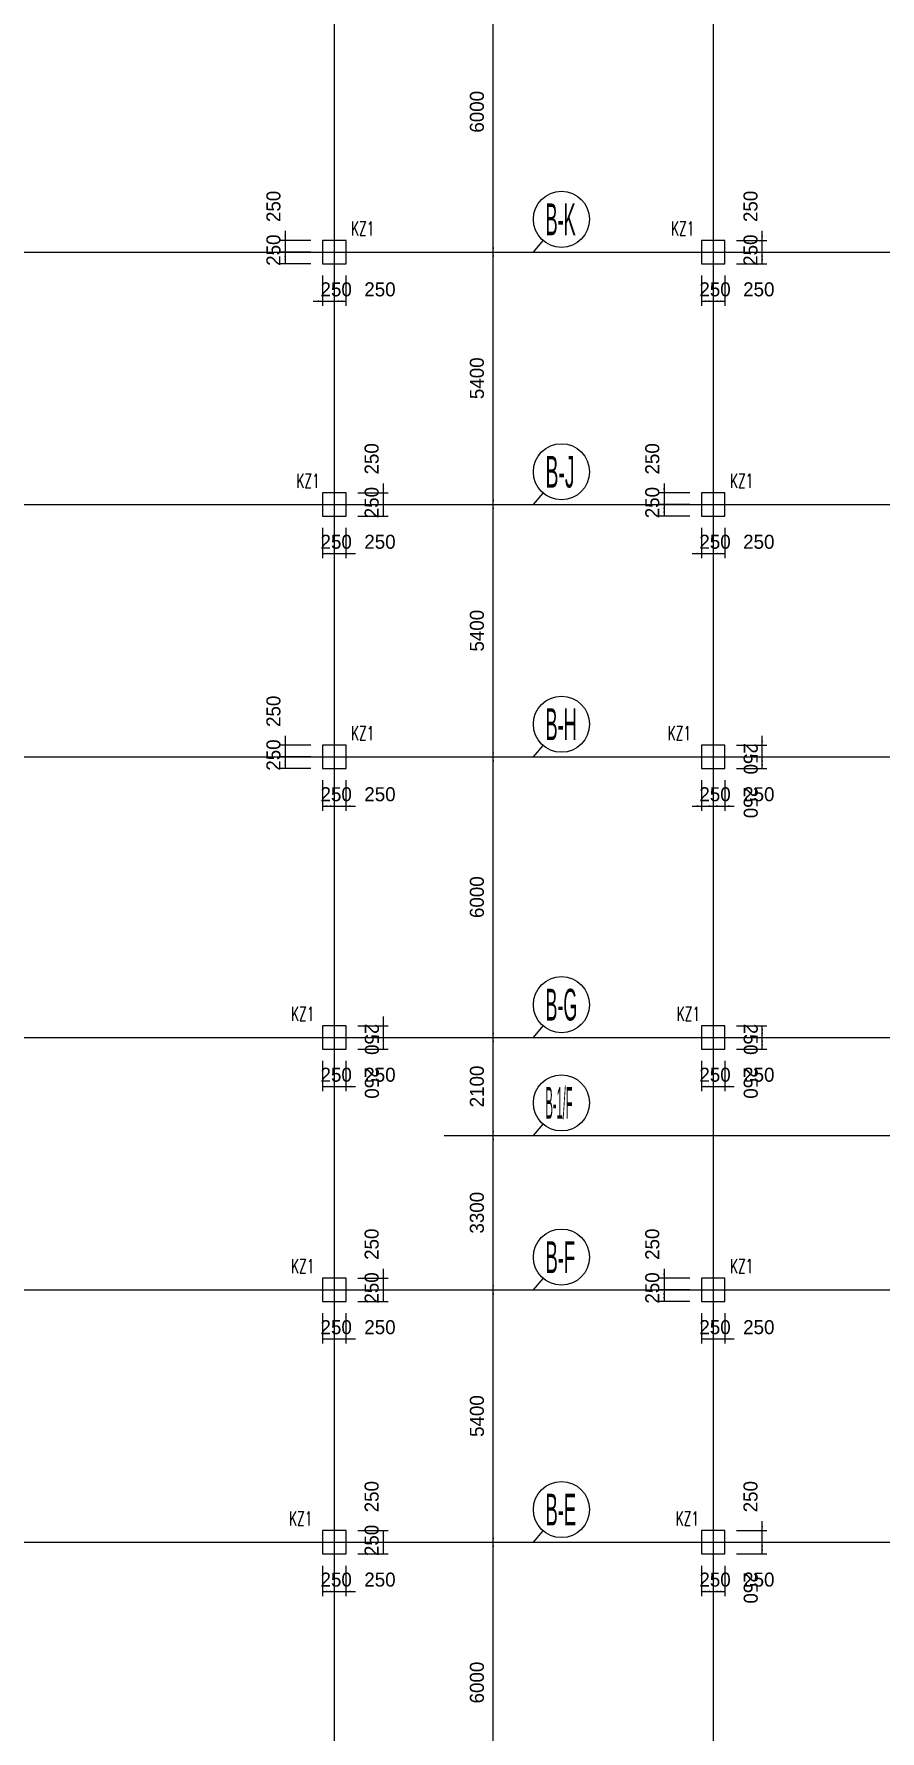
# Model space of a CAD drawing. Extents: x 19107 to 699106, y -67310 to 245688.
# Drawn here: x 556637 to 574726, y 107050 to 143353 of the extents above; entities that cross this region are included whole.
import ezdxf

# ---------------------------------------------------------------- set-up
doc = ezdxf.new("R2010")
doc.units = 0
doc.header["$LTSCALE"] = 100
doc.header["$MEASUREMENT"] = 0
for name, color, linetype in [('DIM', 3, 'Continuous'), ('DOTE', 253, 'Continuous'), ('L-AXIS', 3, 'Continuous')]:
    doc.layers.add(name, color=color, linetype=linetype)
doc.layers.add('Select Column Frame Position', color=7, linetype='Continuous', lineweight=0)
doc.styles.get("Standard").update_dxf_attribs({"font": 'standard'})
doc.styles.add('汉字', font='汉字')
doc.dimstyles.get("Standard").update_dxf_attribs({"dimtxt": 300, "dimasz": 100, "dimexe": 100, "dimexo": 250, "dimgap": 100, "dimtad": 0, "dimtoh": 1, "dimdec": 0, "dimdsep": 46, "dimcen": 0.09, "dimclrt": 7, "dimadec": 0, "dimazin": 0, "dimtfac": 1, "dimtdec": 4, "dimtofl": 0, "dimtmove": 0, "dimatfit": 3, "dimfxl": 1, "dimtolj": 1, "dimtzin": 0, "dimarcsym": 0})

# ---------------------------------------------------------------- blocks, each defined once
blk = doc.blocks.new('*D2414')
at = {"layer": 'L-AXIS', "color": 0, "linetype": 'ByBlock', "lineweight": -2}
for p, q in [((565446, 144688), (566558, 144688)), ((566458, 138688), (566458, 144688)), ((565446, 138688), (566558, 138688))]:
    blk.add_line(p, q, dxfattribs=at)
for points in [[(566458, 144688), (566474, 144588), (566441, 144588)], [(566458, 138688), (566441, 138788), (566474, 138788)]]:
    blk.add_solid(points, dxfattribs=at)
at = {"layer": 'L-AXIS', "color": 7, "linetype": 'Continuous', "lineweight": -2, "insert": (566108, 141688), "char_height": 300, "width": 770, "attachment_point": 5, "rotation": 90, "style": '汉字'}
blk.add_mtext('6000', dxfattribs=at)
blk = doc.blocks.new('*D2736')
at = {"layer": 'L-AXIS', "color": 0, "linetype": 'ByBlock', "lineweight": -2}
for p, q in [((565446, 138688), (566558, 138688)), ((566458, 133288), (566458, 138688)), ((565446, 133288), (566558, 133288))]:
    blk.add_line(p, q, dxfattribs=at)
for points in [[(566458, 138688), (566474, 138588), (566441, 138588)], [(566458, 133288), (566441, 133388), (566474, 133388)]]:
    blk.add_solid(points, dxfattribs=at)
at = {"layer": 'L-AXIS', "color": 7, "linetype": 'Continuous', "lineweight": -2, "insert": (566108, 135988), "char_height": 300, "width": 785, "attachment_point": 5, "rotation": 90, "style": '汉字'}
blk.add_mtext('5400', dxfattribs=at)
blk = doc.blocks.new('*D3998')
at = {"layer": 'L-AXIS', "color": 0, "linetype": 'ByBlock', "lineweight": -2}
for p, q in [((565446, 111088), (566558, 111088)), ((566458, 105088), (566458, 111088)), ((565446, 105088), (566558, 105088))]:
    blk.add_line(p, q, dxfattribs=at)
for points in [[(566458, 111088), (566474, 110988), (566441, 110988)], [(566458, 105088), (566441, 105188), (566474, 105188)]]:
    blk.add_solid(points, dxfattribs=at)
at = {"layer": 'L-AXIS', "color": 7, "linetype": 'Continuous', "lineweight": -2, "insert": (566108, 108088), "char_height": 300, "width": 770, "attachment_point": 5, "rotation": 90, "style": '汉字'}
blk.add_mtext('6000', dxfattribs=at)
blk = doc.blocks.new('_AXISO')
blk.add_circle((0, 0), 0.5)
blk = doc.blocks.new('*D4358')
at = {"layer": 'L-AXIS', "color": 0, "linetype": 'ByBlock', "lineweight": -2}
for p, q in [((565446, 127888), (566558, 127888)), ((566458, 121888), (566458, 127888)), ((565446, 121888), (566558, 121888))]:
    blk.add_line(p, q, dxfattribs=at)
for points in [[(566458, 127888), (566474, 127788), (566441, 127788)], [(566458, 121888), (566441, 121988), (566474, 121988)]]:
    blk.add_solid(points, dxfattribs=at)
at = {"layer": 'L-AXIS', "color": 7, "linetype": 'Continuous', "lineweight": -2, "insert": (566108, 124888), "char_height": 300, "width": 770, "attachment_point": 5, "rotation": 90, "style": '汉字'}
blk.add_mtext('6000', dxfattribs=at)
blk = doc.blocks.new('*D2044')
at = {"layer": 'L-AXIS', "color": 0, "linetype": 'ByBlock', "lineweight": -2}
for p, q in [((565446, 116488), (566558, 116488)), ((566458, 111088), (566458, 116488)), ((565446, 111088), (566558, 111088))]:
    blk.add_line(p, q, dxfattribs=at)
for points in [[(566458, 116488), (566474, 116388), (566441, 116388)], [(566458, 111088), (566441, 111188), (566474, 111188)]]:
    blk.add_solid(points, dxfattribs=at)
at = {"layer": 'L-AXIS', "color": 7, "linetype": 'Continuous', "lineweight": -2, "insert": (566108, 113788), "char_height": 300, "width": 785, "attachment_point": 5, "rotation": 90, "style": '汉字'}
blk.add_mtext('5400', dxfattribs=at)
blk = doc.blocks.new('*D2372')
at = {"layer": 'L-AXIS', "color": 0, "linetype": 'ByBlock', "lineweight": -2}
for p, q in [((565446, 119788), (566558, 119788)), ((566458, 116488), (566458, 119788)), ((565446, 116488), (566558, 116488))]:
    blk.add_line(p, q, dxfattribs=at)
for points in [[(566458, 119788), (566474, 119688), (566441, 119688)], [(566458, 116488), (566441, 116588), (566474, 116588)]]:
    blk.add_solid(points, dxfattribs=at)
at = {"layer": 'L-AXIS', "color": 7, "linetype": 'Continuous', "lineweight": -2, "insert": (566108, 118138), "char_height": 300, "width": 780, "attachment_point": 5, "rotation": 90, "style": '汉字'}
blk.add_mtext('3300', dxfattribs=at)
blk = doc.blocks.new('*D2689')
at = {"layer": 'L-AXIS', "color": 0, "linetype": 'ByBlock', "lineweight": -2}
for p, q in [((565446, 121888), (566558, 121888)), ((566458, 119788), (566458, 121888)), ((565446, 119788), (566558, 119788))]:
    blk.add_line(p, q, dxfattribs=at)
for points in [[(566458, 121888), (566474, 121788), (566441, 121788)], [(566458, 119788), (566441, 119888), (566474, 119888)]]:
    blk.add_solid(points, dxfattribs=at)
at = {"layer": 'L-AXIS', "color": 7, "linetype": 'Continuous', "lineweight": -2, "insert": (566108, 120838), "char_height": 300, "width": 775, "attachment_point": 5, "rotation": 90, "style": '汉字'}
blk.add_mtext('2100', dxfattribs=at)
blk = doc.blocks.new('*D3020')
at = {"layer": 'L-AXIS', "color": 0, "linetype": 'ByBlock', "lineweight": -2}
for p, q in [((565446, 133288), (566558, 133288)), ((566458, 127888), (566458, 133288)), ((565446, 127888), (566558, 127888))]:
    blk.add_line(p, q, dxfattribs=at)
for points in [[(566458, 133288), (566474, 133188), (566441, 133188)], [(566458, 127888), (566441, 127988), (566474, 127988)]]:
    blk.add_solid(points, dxfattribs=at)
at = {"layer": 'L-AXIS', "color": 7, "linetype": 'Continuous', "lineweight": -2, "insert": (566108, 130588), "char_height": 300, "width": 785, "attachment_point": 5, "rotation": 90, "style": '汉字'}
blk.add_mtext('5400', dxfattribs=at)
blk = doc.blocks.new('*D57')
at = {"layer": 'DIM', "color": 0, "linetype": 'ByBlock', "lineweight": -2}
for p, q in [((562008, 139138), (562008, 138488)), ((562558, 138938), (561908, 138938)), ((562558, 138688), (561908, 138688))]:
    blk.add_line(p, q, dxfattribs=at)
for points in [[(562008, 138938), (561991, 139038), (562025, 139038)], [(562008, 138688), (562025, 138588), (561991, 138588)]]:
    blk.add_solid(points, dxfattribs=at)
at = {"layer": 'DIM', "color": 7, "linetype": 'Continuous', "lineweight": -2, "insert": (561758, 139664), "char_height": 300, "width": 566.67, "attachment_point": 5, "rotation": 90, "style": '汉字'}
blk.add_mtext('250', dxfattribs=at)
blk = doc.blocks.new('*D418')
at = {"layer": 'DIM', "color": 0, "linetype": 'ByBlock', "lineweight": -2}
for p, q in [((562558, 138688), (561908, 138688)), ((562008, 138688), (562008, 138438)), ((562558, 138438), (561908, 138438))]:
    blk.add_line(p, q, dxfattribs=at)
for points in [[(562008, 138688), (562025, 138588), (561991, 138588)], [(562008, 138438), (561991, 138538), (562025, 138538)]]:
    blk.add_solid(points, dxfattribs=at)
at = {"layer": 'DIM', "color": 7, "linetype": 'Continuous', "lineweight": -2, "insert": (561758, 138728), "char_height": 300, "width": 566.67, "attachment_point": 5, "rotation": 90, "style": '汉字'}
blk.add_mtext('250', dxfattribs=at)
blk = doc.blocks.new('*D3376')
at = {"layer": 'DIM', "color": 0, "linetype": 'ByBlock', "lineweight": -2}
for p, q in [((562808, 138188), (562808, 137538)), ((563058, 138188), (563058, 137538)), ((562608, 137638), (563258, 137638))]:
    blk.add_line(p, q, dxfattribs=at)
for points in [[(562808, 137638), (562708, 137621), (562708, 137655)], [(563058, 137638), (563158, 137655), (563158, 137621)]]:
    blk.add_solid(points, dxfattribs=at)
at = {"layer": 'DIM', "color": 7, "linetype": 'Continuous', "lineweight": -2, "insert": (563098, 137888), "char_height": 300, "width": 566.67, "attachment_point": 5, "style": '汉字'}
blk.add_mtext('250', dxfattribs=at)
blk = doc.blocks.new('*D3746')
at = {"layer": 'DIM', "color": 0, "linetype": 'ByBlock', "lineweight": -2}
for p, q in [((563058, 138188), (563058, 137538)), ((563308, 138188), (563308, 137538)), ((563058, 137638), (563308, 137638))]:
    blk.add_line(p, q, dxfattribs=at)
for points in [[(563058, 137638), (563158, 137655), (563158, 137621)], [(563308, 137638), (563208, 137621), (563208, 137655)]]:
    blk.add_solid(points, dxfattribs=at)
at = {"layer": 'DIM', "color": 7, "linetype": 'Continuous', "lineweight": -2, "insert": (564034, 137888), "char_height": 300, "width": 566.67, "attachment_point": 5, "style": '汉字'}
blk.add_mtext('250', dxfattribs=at)
blk = doc.blocks.new('*D4069')
at = {"layer": 'DIM', "color": 0, "linetype": 'ByBlock', "lineweight": -2}
for p, q in [((570908, 138188), (570908, 137538)), ((571158, 138188), (571158, 137538)), ((570908, 137638), (571158, 137638))]:
    blk.add_line(p, q, dxfattribs=at)
for points in [[(570908, 137638), (571008, 137655), (571008, 137621)], [(571158, 137638), (571058, 137621), (571058, 137655)]]:
    blk.add_solid(points, dxfattribs=at)
at = {"layer": 'DIM', "color": 7, "linetype": 'Continuous', "lineweight": -2, "insert": (571198, 137888), "char_height": 300, "width": 566.67, "attachment_point": 5, "style": '汉字'}
blk.add_mtext('250', dxfattribs=at)
blk = doc.blocks.new('*D4438')
at = {"layer": 'DIM', "color": 0, "linetype": 'ByBlock', "lineweight": -2}
for p, q in [((571158, 138188), (571158, 137538)), ((571408, 138188), (571408, 137538)), ((571158, 137638), (571408, 137638))]:
    blk.add_line(p, q, dxfattribs=at)
for points in [[(571158, 137638), (571258, 137655), (571258, 137621)], [(571408, 137638), (571308, 137621), (571308, 137655)]]:
    blk.add_solid(points, dxfattribs=at)
at = {"layer": 'DIM', "color": 7, "linetype": 'Continuous', "lineweight": -2, "insert": (572134, 137888), "char_height": 300, "width": 566.67, "attachment_point": 5, "style": '汉字'}
blk.add_mtext('250', dxfattribs=at)
blk = doc.blocks.new('*D2117')
at = {"layer": 'DIM', "color": 0, "linetype": 'ByBlock', "lineweight": -2}
for p, q in [((571658, 138688), (572308, 138688)), ((572208, 138438), (572208, 138688)), ((571658, 138438), (572308, 138438))]:
    blk.add_line(p, q, dxfattribs=at)
for points in [[(572208, 138688), (572225, 138588), (572191, 138588)], [(572208, 138438), (572191, 138538), (572225, 138538)]]:
    blk.add_solid(points, dxfattribs=at)
at = {"layer": 'DIM', "color": 7, "linetype": 'Continuous', "lineweight": -2, "insert": (571958, 138728), "char_height": 300, "width": 566.67, "attachment_point": 5, "rotation": 90, "style": '汉字'}
blk.add_mtext('250', dxfattribs=at)
blk = doc.blocks.new('*D2461')
at = {"layer": 'DIM', "color": 0, "linetype": 'ByBlock', "lineweight": -2}
for p, q in [((572208, 138488), (572208, 139138)), ((571658, 138938), (572308, 138938)), ((571658, 138688), (572308, 138688))]:
    blk.add_line(p, q, dxfattribs=at)
for points in [[(572208, 138938), (572191, 139038), (572225, 139038)], [(572208, 138688), (572225, 138588), (572191, 138588)]]:
    blk.add_solid(points, dxfattribs=at)
at = {"layer": 'DIM', "color": 7, "linetype": 'Continuous', "lineweight": -2, "insert": (571958, 139664), "char_height": 300, "width": 566.67, "attachment_point": 5, "rotation": 90, "style": '汉字'}
blk.add_mtext('250', dxfattribs=at)
blk = doc.blocks.new('*D2540')
at = {"layer": 'DIM', "color": 0, "linetype": 'ByBlock', "lineweight": -2}
for p, q in [((562808, 132788), (562808, 132138)), ((563058, 132788), (563058, 132138)), ((562808, 132238), (563058, 132238))]:
    blk.add_line(p, q, dxfattribs=at)
for points in [[(562808, 132238), (562908, 132255), (562908, 132221)], [(563058, 132238), (562958, 132221), (562958, 132255)]]:
    blk.add_solid(points, dxfattribs=at)
at = {"layer": 'DIM', "color": 7, "linetype": 'Continuous', "lineweight": -2, "insert": (563098, 132488), "char_height": 300, "width": 566.67, "attachment_point": 5, "style": '汉字'}
blk.add_mtext('250', dxfattribs=at)
blk = doc.blocks.new('*D2894')
at = {"layer": 'DIM', "color": 0, "linetype": 'ByBlock', "lineweight": -2}
for p, q in [((563058, 132788), (563058, 132138)), ((563308, 132788), (563308, 132138)), ((562858, 132238), (563508, 132238))]:
    blk.add_line(p, q, dxfattribs=at)
for points in [[(563058, 132238), (562958, 132221), (562958, 132255)], [(563308, 132238), (563408, 132255), (563408, 132221)]]:
    blk.add_solid(points, dxfattribs=at)
at = {"layer": 'DIM', "color": 7, "linetype": 'Continuous', "lineweight": -2, "insert": (564034, 132488), "char_height": 300, "width": 566.67, "attachment_point": 5, "style": '汉字'}
blk.add_mtext('250', dxfattribs=at)
blk = doc.blocks.new('*D591')
at = {"layer": 'DIM', "color": 0, "linetype": 'ByBlock', "lineweight": -2}
for p, q in [((563558, 133288), (564208, 133288)), ((564108, 133038), (564108, 133288)), ((563558, 133038), (564208, 133038))]:
    blk.add_line(p, q, dxfattribs=at)
for points in [[(564108, 133288), (564125, 133188), (564091, 133188)], [(564108, 133038), (564091, 133138), (564125, 133138)]]:
    blk.add_solid(points, dxfattribs=at)
at = {"layer": 'DIM', "color": 7, "linetype": 'Continuous', "lineweight": -2, "insert": (563858, 133328), "char_height": 300, "width": 566.67, "attachment_point": 5, "rotation": 90, "style": '汉字'}
blk.add_mtext('250', dxfattribs=at)
blk = doc.blocks.new('*D949')
at = {"layer": 'DIM', "color": 0, "linetype": 'ByBlock', "lineweight": -2}
for p, q in [((564108, 133088), (564108, 133738)), ((563558, 133538), (564208, 133538)), ((563558, 133288), (564208, 133288))]:
    blk.add_line(p, q, dxfattribs=at)
for points in [[(564108, 133538), (564091, 133638), (564125, 133638)], [(564108, 133288), (564125, 133188), (564091, 133188)]]:
    blk.add_solid(points, dxfattribs=at)
at = {"layer": 'DIM', "color": 7, "linetype": 'Continuous', "lineweight": -2, "insert": (563858, 134264), "char_height": 300, "width": 566.67, "attachment_point": 5, "rotation": 90, "style": '汉字'}
blk.add_mtext('250', dxfattribs=at)
blk = doc.blocks.new('*D1276')
at = {"layer": 'DIM', "color": 0, "linetype": 'ByBlock', "lineweight": -2}
for p, q in [((570108, 133738), (570108, 133088)), ((570658, 133538), (570008, 133538)), ((570658, 133288), (570008, 133288))]:
    blk.add_line(p, q, dxfattribs=at)
for points in [[(570108, 133538), (570091, 133638), (570125, 133638)], [(570108, 133288), (570125, 133188), (570091, 133188)]]:
    blk.add_solid(points, dxfattribs=at)
at = {"layer": 'DIM', "color": 7, "linetype": 'Continuous', "lineweight": -2, "insert": (569858, 134264), "char_height": 300, "width": 566.67, "attachment_point": 5, "rotation": 90, "style": '汉字'}
blk.add_mtext('250', dxfattribs=at)
blk = doc.blocks.new('*D1313')
at = {"layer": 'DIM', "color": 0, "linetype": 'ByBlock', "lineweight": -2}
for p, q in [((570658, 133288), (570008, 133288)), ((570108, 133288), (570108, 133038)), ((570658, 133038), (570008, 133038))]:
    blk.add_line(p, q, dxfattribs=at)
for points in [[(570108, 133288), (570125, 133188), (570091, 133188)], [(570108, 133038), (570091, 133138), (570125, 133138)]]:
    blk.add_solid(points, dxfattribs=at)
at = {"layer": 'DIM', "color": 7, "linetype": 'Continuous', "lineweight": -2, "insert": (569858, 133328), "char_height": 300, "width": 566.67, "attachment_point": 5, "rotation": 90, "style": '汉字'}
blk.add_mtext('250', dxfattribs=at)
blk = doc.blocks.new('*D1624')
at = {"layer": 'DIM', "color": 0, "linetype": 'ByBlock', "lineweight": -2}
for p, q in [((570908, 132788), (570908, 132138)), ((571158, 132788), (571158, 132138)), ((570708, 132238), (571358, 132238))]:
    blk.add_line(p, q, dxfattribs=at)
for points in [[(570908, 132238), (570808, 132221), (570808, 132255)], [(571158, 132238), (571258, 132255), (571258, 132221)]]:
    blk.add_solid(points, dxfattribs=at)
at = {"layer": 'DIM', "color": 7, "linetype": 'Continuous', "lineweight": -2, "insert": (571198, 132488), "char_height": 300, "width": 566.67, "attachment_point": 5, "style": '汉字'}
blk.add_mtext('250', dxfattribs=at)
blk = doc.blocks.new('*D4645')
at = {"layer": 'DIM', "color": 0, "linetype": 'ByBlock', "lineweight": -2}
for p, q in [((571158, 132788), (571158, 132138)), ((571408, 132788), (571408, 132138)), ((571158, 132238), (571408, 132238))]:
    blk.add_line(p, q, dxfattribs=at)
for points in [[(571158, 132238), (571258, 132255), (571258, 132221)], [(571408, 132238), (571308, 132221), (571308, 132255)]]:
    blk.add_solid(points, dxfattribs=at)
at = {"layer": 'DIM', "color": 7, "linetype": 'Continuous', "lineweight": -2, "insert": (572134, 132488), "char_height": 300, "width": 566.67, "attachment_point": 5, "style": '汉字'}
blk.add_mtext('250', dxfattribs=at)
blk = doc.blocks.new('*D4810')
at = {"layer": 'DIM', "color": 0, "linetype": 'ByBlock', "lineweight": -2}
for p, q in [((562008, 128338), (562008, 127688)), ((562558, 128138), (561908, 128138)), ((562558, 127888), (561908, 127888))]:
    blk.add_line(p, q, dxfattribs=at)
for points in [[(562008, 128138), (561991, 128238), (562025, 128238)], [(562008, 127888), (562025, 127788), (561991, 127788)]]:
    blk.add_solid(points, dxfattribs=at)
at = {"layer": 'DIM', "color": 7, "linetype": 'Continuous', "lineweight": -2, "insert": (561758, 128864), "char_height": 300, "width": 566.67, "attachment_point": 5, "rotation": 90, "style": '汉字'}
blk.add_mtext('250', dxfattribs=at)
blk = doc.blocks.new('*D5172')
at = {"layer": 'DIM', "color": 0, "linetype": 'ByBlock', "lineweight": -2}
for p, q in [((562558, 127888), (561908, 127888)), ((562008, 127888), (562008, 127638)), ((562558, 127638), (561908, 127638))]:
    blk.add_line(p, q, dxfattribs=at)
for points in [[(562008, 127888), (562025, 127788), (561991, 127788)], [(562008, 127638), (561991, 127738), (562025, 127738)]]:
    blk.add_solid(points, dxfattribs=at)
at = {"layer": 'DIM', "color": 7, "linetype": 'Continuous', "lineweight": -2, "insert": (561758, 127928), "char_height": 300, "width": 566.67, "attachment_point": 5, "rotation": 90, "style": '汉字'}
blk.add_mtext('250', dxfattribs=at)
blk = doc.blocks.new('*D183')
at = {"layer": 'DIM', "color": 0, "linetype": 'ByBlock', "lineweight": -2}
for p, q in [((562808, 127388), (562808, 126738)), ((563058, 127388), (563058, 126738)), ((562808, 126838), (563058, 126838))]:
    blk.add_line(p, q, dxfattribs=at)
for points in [[(562808, 126838), (562908, 126855), (562908, 126821)], [(563058, 126838), (562958, 126821), (562958, 126855)]]:
    blk.add_solid(points, dxfattribs=at)
at = {"layer": 'DIM', "color": 7, "linetype": 'Continuous', "lineweight": -2, "insert": (563098, 127088), "char_height": 300, "width": 566.67, "attachment_point": 5, "style": '汉字'}
blk.add_mtext('250', dxfattribs=at)
blk = doc.blocks.new('*D3192')
at = {"layer": 'DIM', "color": 0, "linetype": 'ByBlock', "lineweight": -2}
for p, q in [((563058, 127388), (563058, 126738)), ((563308, 127388), (563308, 126738)), ((562858, 126838), (563508, 126838))]:
    blk.add_line(p, q, dxfattribs=at)
for points in [[(563058, 126838), (562958, 126821), (562958, 126855)], [(563308, 126838), (563408, 126855), (563408, 126821)]]:
    blk.add_solid(points, dxfattribs=at)
at = {"layer": 'DIM', "color": 7, "linetype": 'Continuous', "lineweight": -2, "insert": (564034, 127088), "char_height": 300, "width": 566.67, "attachment_point": 5, "style": '汉字'}
blk.add_mtext('250', dxfattribs=at)
blk = doc.blocks.new('*D3506')
at = {"layer": 'DIM', "color": 0, "linetype": 'ByBlock', "lineweight": -2}
for p, q in [((570908, 127388), (570908, 126738)), ((571158, 127388), (571158, 126738)), ((570708, 126838), (571358, 126838))]:
    blk.add_line(p, q, dxfattribs=at)
for points in [[(570908, 126838), (570808, 126821), (570808, 126855)], [(571158, 126838), (571258, 126855), (571258, 126821)]]:
    blk.add_solid(points, dxfattribs=at)
at = {"layer": 'DIM', "color": 7, "linetype": 'Continuous', "lineweight": -2, "insert": (571198, 127088), "char_height": 300, "width": 566.67, "attachment_point": 5, "style": '汉字'}
blk.add_mtext('250', dxfattribs=at)
blk = doc.blocks.new('*D3879')
at = {"layer": 'DIM', "color": 0, "linetype": 'ByBlock', "lineweight": -2}
for p, q in [((571158, 127388), (571158, 126738)), ((571408, 127388), (571408, 126738)), ((570958, 126838), (571608, 126838))]:
    blk.add_line(p, q, dxfattribs=at)
for points in [[(571158, 126838), (571058, 126821), (571058, 126855)], [(571408, 126838), (571508, 126855), (571508, 126821)]]:
    blk.add_solid(points, dxfattribs=at)
at = {"layer": 'DIM', "color": 7, "linetype": 'Continuous', "lineweight": -2, "insert": (572134, 127088), "char_height": 300, "width": 566.67, "attachment_point": 5, "style": '汉字'}
blk.add_mtext('250', dxfattribs=at)
blk = doc.blocks.new('*D4200')
at = {"layer": 'DIM', "color": 0, "linetype": 'ByBlock', "lineweight": -2}
for p, q in [((571658, 127888), (572308, 127888)), ((572208, 127638), (572208, 127888)), ((571658, 127638), (572308, 127638))]:
    blk.add_line(p, q, dxfattribs=at)
for points in [[(572208, 127888), (572225, 127788), (572191, 127788)], [(572208, 127638), (572191, 127738), (572225, 127738)]]:
    blk.add_solid(points, dxfattribs=at)
at = {"layer": 'DIM', "color": 7, "linetype": 'Continuous', "lineweight": -2, "insert": (571958, 126912), "char_height": 300, "width": 566.67, "attachment_point": 5, "rotation": 270, "style": '汉字'}
blk.add_mtext('250', dxfattribs=at)
blk = doc.blocks.new('*D1924')
at = {"layer": 'DIM', "color": 0, "linetype": 'ByBlock', "lineweight": -2}
for p, q in [((572208, 127688), (572208, 128338)), ((571658, 128138), (572308, 128138)), ((571658, 127888), (572308, 127888))]:
    blk.add_line(p, q, dxfattribs=at)
for points in [[(572208, 128138), (572191, 128238), (572225, 128238)], [(572208, 127888), (572225, 127788), (572191, 127788)]]:
    blk.add_solid(points, dxfattribs=at)
at = {"layer": 'DIM', "color": 7, "linetype": 'Continuous', "lineweight": -2, "insert": (571958, 127848), "char_height": 300, "width": 566.67, "attachment_point": 5, "rotation": 270, "style": '汉字'}
blk.add_mtext('250', dxfattribs=at)
blk = doc.blocks.new('*D2093')
at = {"layer": 'DIM', "color": 0, "linetype": 'ByBlock', "lineweight": -2}
for p, q in [((562808, 121388), (562808, 120738)), ((563058, 121388), (563058, 120738)), ((562808, 120838), (563058, 120838))]:
    blk.add_line(p, q, dxfattribs=at)
for points in [[(562808, 120838), (562908, 120855), (562908, 120821)], [(563058, 120838), (562958, 120821), (562958, 120855)]]:
    blk.add_solid(points, dxfattribs=at)
at = {"layer": 'DIM', "color": 7, "linetype": 'Continuous', "lineweight": -2, "insert": (563098, 121088), "char_height": 300, "width": 566.67, "attachment_point": 5, "style": '汉字'}
blk.add_mtext('250', dxfattribs=at)
blk = doc.blocks.new('*D2443')
at = {"layer": 'DIM', "color": 0, "linetype": 'ByBlock', "lineweight": -2}
for p, q in [((563058, 121388), (563058, 120738)), ((563308, 121388), (563308, 120738)), ((562858, 120838), (563508, 120838))]:
    blk.add_line(p, q, dxfattribs=at)
for points in [[(563058, 120838), (562958, 120821), (562958, 120855)], [(563308, 120838), (563408, 120855), (563408, 120821)]]:
    blk.add_solid(points, dxfattribs=at)
at = {"layer": 'DIM', "color": 7, "linetype": 'Continuous', "lineweight": -2, "insert": (564034, 121088), "char_height": 300, "width": 566.67, "attachment_point": 5, "style": '汉字'}
blk.add_mtext('250', dxfattribs=at)
blk = doc.blocks.new('*D2764')
at = {"layer": 'DIM', "color": 0, "linetype": 'ByBlock', "lineweight": -2}
for p, q in [((563558, 121888), (564208, 121888)), ((563558, 121638), (564208, 121638)), ((564108, 121638), (564108, 121888))]:
    blk.add_line(p, q, dxfattribs=at)
for points in [[(564108, 121888), (564125, 121788), (564091, 121788)], [(564108, 121638), (564091, 121738), (564125, 121738)]]:
    blk.add_solid(points, dxfattribs=at)
at = {"layer": 'DIM', "color": 7, "linetype": 'Continuous', "lineweight": -2, "insert": (563858, 120912), "char_height": 300, "width": 566.67, "attachment_point": 5, "rotation": 270, "style": '汉字'}
blk.add_mtext('250', dxfattribs=at)
blk = doc.blocks.new('*D3106')
at = {"layer": 'DIM', "color": 0, "linetype": 'ByBlock', "lineweight": -2}
for p, q in [((563558, 122138), (564208, 122138)), ((564108, 121688), (564108, 122338)), ((563558, 121888), (564208, 121888))]:
    blk.add_line(p, q, dxfattribs=at)
for points in [[(564108, 122138), (564091, 122238), (564125, 122238)], [(564108, 121888), (564125, 121788), (564091, 121788)]]:
    blk.add_solid(points, dxfattribs=at)
at = {"layer": 'DIM', "color": 7, "linetype": 'Continuous', "lineweight": -2, "insert": (563858, 121848), "char_height": 300, "width": 566.67, "attachment_point": 5, "rotation": 270, "style": '汉字'}
blk.add_mtext('250', dxfattribs=at)
blk = doc.blocks.new('*D1078')
at = {"layer": 'DIM', "color": 0, "linetype": 'ByBlock', "lineweight": -2}
for p, q in [((570908, 121388), (570908, 120738)), ((571158, 121388), (571158, 120738)), ((570908, 120838), (571158, 120838))]:
    blk.add_line(p, q, dxfattribs=at)
for points in [[(570908, 120838), (571008, 120855), (571008, 120821)], [(571158, 120838), (571058, 120821), (571058, 120855)]]:
    blk.add_solid(points, dxfattribs=at)
at = {"layer": 'DIM', "color": 7, "linetype": 'Continuous', "lineweight": -2, "insert": (571198, 121088), "char_height": 300, "width": 566.67, "attachment_point": 5, "style": '汉字'}
blk.add_mtext('250', dxfattribs=at)
blk = doc.blocks.new('*D1102')
at = {"layer": 'DIM', "color": 0, "linetype": 'ByBlock', "lineweight": -2}
for p, q in [((571158, 121388), (571158, 120738)), ((571408, 121388), (571408, 120738)), ((570958, 120838), (571608, 120838))]:
    blk.add_line(p, q, dxfattribs=at)
for points in [[(571158, 120838), (571058, 120821), (571058, 120855)], [(571408, 120838), (571508, 120855), (571508, 120821)]]:
    blk.add_solid(points, dxfattribs=at)
at = {"layer": 'DIM', "color": 7, "linetype": 'Continuous', "lineweight": -2, "insert": (572134, 121088), "char_height": 300, "width": 566.67, "attachment_point": 5, "style": '汉字'}
blk.add_mtext('250', dxfattribs=at)
blk = doc.blocks.new('*D1434')
at = {"layer": 'DIM', "color": 0, "linetype": 'ByBlock', "lineweight": -2}
for p, q in [((571658, 121888), (572308, 121888)), ((571658, 121638), (572308, 121638)), ((572208, 121638), (572208, 121888))]:
    blk.add_line(p, q, dxfattribs=at)
for points in [[(572208, 121888), (572225, 121788), (572191, 121788)], [(572208, 121638), (572191, 121738), (572225, 121738)]]:
    blk.add_solid(points, dxfattribs=at)
at = {"layer": 'DIM', "color": 7, "linetype": 'Continuous', "lineweight": -2, "insert": (571958, 120912), "char_height": 300, "width": 566.67, "attachment_point": 5, "rotation": 270, "style": '汉字'}
blk.add_mtext('250', dxfattribs=at)
blk = doc.blocks.new('*D1788')
at = {"layer": 'DIM', "color": 0, "linetype": 'ByBlock', "lineweight": -2}
for p, q in [((571658, 122138), (572308, 122138)), ((572208, 121888), (572208, 122138)), ((571658, 121888), (572308, 121888))]:
    blk.add_line(p, q, dxfattribs=at)
for points in [[(572208, 122138), (572225, 122038), (572191, 122038)], [(572208, 121888), (572191, 121988), (572225, 121988)]]:
    blk.add_solid(points, dxfattribs=at)
at = {"layer": 'DIM', "color": 7, "linetype": 'Continuous', "lineweight": -2, "insert": (571958, 121848), "char_height": 300, "width": 566.67, "attachment_point": 5, "rotation": 270, "style": '汉字'}
blk.add_mtext('250', dxfattribs=at)
blk = doc.blocks.new('*D4651')
at = {"layer": 'DIM', "color": 0, "linetype": 'ByBlock', "lineweight": -2}
for p, q in [((562808, 115988), (562808, 115338)), ((563058, 115988), (563058, 115338)), ((562808, 115438), (563058, 115438))]:
    blk.add_line(p, q, dxfattribs=at)
for points in [[(562808, 115438), (562908, 115455), (562908, 115421)], [(563058, 115438), (562958, 115421), (562958, 115455)]]:
    blk.add_solid(points, dxfattribs=at)
at = {"layer": 'DIM', "color": 7, "linetype": 'Continuous', "lineweight": -2, "insert": (563098, 115688), "char_height": 300, "width": 566.67, "attachment_point": 5, "style": '汉字'}
blk.add_mtext('250', dxfattribs=at)
blk = doc.blocks.new('*D2364')
at = {"layer": 'DIM', "color": 0, "linetype": 'ByBlock', "lineweight": -2}
for p, q in [((563058, 115988), (563058, 115338)), ((563308, 115988), (563308, 115338)), ((562858, 115438), (563508, 115438))]:
    blk.add_line(p, q, dxfattribs=at)
for points in [[(563058, 115438), (562958, 115421), (562958, 115455)], [(563308, 115438), (563408, 115455), (563408, 115421)]]:
    blk.add_solid(points, dxfattribs=at)
at = {"layer": 'DIM', "color": 7, "linetype": 'Continuous', "lineweight": -2, "insert": (564034, 115688), "char_height": 300, "width": 566.67, "attachment_point": 5, "style": '汉字'}
blk.add_mtext('250', dxfattribs=at)
blk = doc.blocks.new('*D2669')
at = {"layer": 'DIM', "color": 0, "linetype": 'ByBlock', "lineweight": -2}
for p, q in [((563558, 116488), (564208, 116488)), ((563558, 116238), (564208, 116238)), ((564108, 116238), (564108, 116488))]:
    blk.add_line(p, q, dxfattribs=at)
for points in [[(564108, 116488), (564125, 116388), (564091, 116388)], [(564108, 116238), (564091, 116338), (564125, 116338)]]:
    blk.add_solid(points, dxfattribs=at)
at = {"layer": 'DIM', "color": 7, "linetype": 'Continuous', "lineweight": -2, "insert": (563858, 116528), "char_height": 300, "width": 566.67, "attachment_point": 5, "rotation": 90, "style": '汉字'}
blk.add_mtext('250', dxfattribs=at)
blk = doc.blocks.new('*D3035')
at = {"layer": 'DIM', "color": 0, "linetype": 'ByBlock', "lineweight": -2}
for p, q in [((564108, 116288), (564108, 116938)), ((563558, 116738), (564208, 116738)), ((563558, 116488), (564208, 116488))]:
    blk.add_line(p, q, dxfattribs=at)
for points in [[(564108, 116738), (564091, 116838), (564125, 116838)], [(564108, 116488), (564125, 116388), (564091, 116388)]]:
    blk.add_solid(points, dxfattribs=at)
at = {"layer": 'DIM', "color": 7, "linetype": 'Continuous', "lineweight": -2, "insert": (563858, 117464), "char_height": 300, "width": 566.67, "attachment_point": 5, "rotation": 90, "style": '汉字'}
blk.add_mtext('250', dxfattribs=at)
blk = doc.blocks.new('*D3344')
at = {"layer": 'DIM', "color": 0, "linetype": 'ByBlock', "lineweight": -2}
for p, q in [((570108, 116938), (570108, 116288)), ((570658, 116738), (570008, 116738)), ((570658, 116488), (570008, 116488))]:
    blk.add_line(p, q, dxfattribs=at)
for points in [[(570108, 116738), (570091, 116838), (570125, 116838)], [(570108, 116488), (570125, 116388), (570091, 116388)]]:
    blk.add_solid(points, dxfattribs=at)
at = {"layer": 'DIM', "color": 7, "linetype": 'Continuous', "lineweight": -2, "insert": (569858, 117464), "char_height": 300, "width": 566.67, "attachment_point": 5, "rotation": 90, "style": '汉字'}
blk.add_mtext('250', dxfattribs=at)
blk = doc.blocks.new('*D1087')
at = {"layer": 'DIM', "color": 0, "linetype": 'ByBlock', "lineweight": -2}
for p, q in [((570658, 116488), (570008, 116488)), ((570658, 116238), (570008, 116238)), ((570108, 116488), (570108, 116238))]:
    blk.add_line(p, q, dxfattribs=at)
for points in [[(570108, 116488), (570125, 116388), (570091, 116388)], [(570108, 116238), (570091, 116338), (570125, 116338)]]:
    blk.add_solid(points, dxfattribs=at)
at = {"layer": 'DIM', "color": 7, "linetype": 'Continuous', "lineweight": -2, "insert": (569858, 116528), "char_height": 300, "width": 566.67, "attachment_point": 5, "rotation": 90, "style": '汉字'}
blk.add_mtext('250', dxfattribs=at)
blk = doc.blocks.new('*D1408')
at = {"layer": 'DIM', "color": 0, "linetype": 'ByBlock', "lineweight": -2}
for p, q in [((570908, 115988), (570908, 115338)), ((571158, 115988), (571158, 115338)), ((570908, 115438), (571158, 115438))]:
    blk.add_line(p, q, dxfattribs=at)
for points in [[(570908, 115438), (571008, 115455), (571008, 115421)], [(571158, 115438), (571058, 115421), (571058, 115455)]]:
    blk.add_solid(points, dxfattribs=at)
at = {"layer": 'DIM', "color": 7, "linetype": 'Continuous', "lineweight": -2, "insert": (571198, 115688), "char_height": 300, "width": 566.67, "attachment_point": 5, "style": '汉字'}
blk.add_mtext('250', dxfattribs=at)
blk = doc.blocks.new('*D1773')
at = {"layer": 'DIM', "color": 0, "linetype": 'ByBlock', "lineweight": -2}
for p, q in [((571158, 115988), (571158, 115338)), ((571408, 115988), (571408, 115338)), ((570958, 115438), (571608, 115438))]:
    blk.add_line(p, q, dxfattribs=at)
for points in [[(571158, 115438), (571058, 115421), (571058, 115455)], [(571408, 115438), (571508, 115455), (571508, 115421)]]:
    blk.add_solid(points, dxfattribs=at)
at = {"layer": 'DIM', "color": 7, "linetype": 'Continuous', "lineweight": -2, "insert": (572134, 115688), "char_height": 300, "width": 566.67, "attachment_point": 5, "style": '汉字'}
blk.add_mtext('250', dxfattribs=at)
blk = doc.blocks.new('*D3045')
at = {"layer": 'DIM', "color": 0, "linetype": 'ByBlock', "lineweight": -2}
for p, q in [((562808, 110588), (562808, 109938)), ((563058, 110588), (563058, 109938)), ((562808, 110038), (563058, 110038))]:
    blk.add_line(p, q, dxfattribs=at)
for points in [[(562808, 110038), (562908, 110055), (562908, 110021)], [(563058, 110038), (562958, 110021), (562958, 110055)]]:
    blk.add_solid(points, dxfattribs=at)
at = {"layer": 'DIM', "color": 7, "linetype": 'Continuous', "lineweight": -2, "insert": (563098, 110288), "char_height": 300, "width": 566.67, "attachment_point": 5, "style": '汉字'}
blk.add_mtext('250', dxfattribs=at)
blk = doc.blocks.new('*D3404')
at = {"layer": 'DIM', "color": 0, "linetype": 'ByBlock', "lineweight": -2}
for p, q in [((563058, 110588), (563058, 109938)), ((563308, 110588), (563308, 109938)), ((562858, 110038), (563508, 110038))]:
    blk.add_line(p, q, dxfattribs=at)
for points in [[(563058, 110038), (562958, 110021), (562958, 110055)], [(563308, 110038), (563408, 110055), (563408, 110021)]]:
    blk.add_solid(points, dxfattribs=at)
at = {"layer": 'DIM', "color": 7, "linetype": 'Continuous', "lineweight": -2, "insert": (564034, 110288), "char_height": 300, "width": 566.67, "attachment_point": 5, "style": '汉字'}
blk.add_mtext('250', dxfattribs=at)
blk = doc.blocks.new('*D1007')
at = {"layer": 'DIM', "color": 0, "linetype": 'ByBlock', "lineweight": -2}
for p, q in [((563558, 111088), (564208, 111088)), ((564108, 110838), (564108, 111088)), ((563558, 110838), (564208, 110838))]:
    blk.add_line(p, q, dxfattribs=at)
for points in [[(564108, 111088), (564125, 110988), (564091, 110988)], [(564108, 110838), (564091, 110938), (564125, 110938)]]:
    blk.add_solid(points, dxfattribs=at)
at = {"layer": 'DIM', "color": 7, "linetype": 'Continuous', "lineweight": -2, "insert": (563858, 111128), "char_height": 300, "width": 566.67, "attachment_point": 5, "rotation": 90, "style": '汉字'}
blk.add_mtext('250', dxfattribs=at)
blk = doc.blocks.new('*D1370')
at = {"layer": 'DIM', "color": 0, "linetype": 'ByBlock', "lineweight": -2}
for p, q in [((563558, 111338), (564208, 111338)), ((563558, 111088), (564208, 111088)), ((564108, 111088), (564108, 111338))]:
    blk.add_line(p, q, dxfattribs=at)
for points in [[(564108, 111338), (564125, 111238), (564091, 111238)], [(564108, 111088), (564091, 111188), (564125, 111188)]]:
    blk.add_solid(points, dxfattribs=at)
at = {"layer": 'DIM', "color": 7, "linetype": 'Continuous', "lineweight": -2, "insert": (563858, 112064), "char_height": 300, "width": 566.67, "attachment_point": 5, "rotation": 90, "style": '汉字'}
blk.add_mtext('250', dxfattribs=at)
blk = doc.blocks.new('*D1693')
at = {"layer": 'DIM', "color": 0, "linetype": 'ByBlock', "lineweight": -2}
for p, q in [((570908, 110588), (570908, 109938)), ((571158, 110588), (571158, 109938)), ((570908, 110038), (571158, 110038))]:
    blk.add_line(p, q, dxfattribs=at)
for points in [[(570908, 110038), (571008, 110055), (571008, 110021)], [(571158, 110038), (571058, 110021), (571058, 110055)]]:
    blk.add_solid(points, dxfattribs=at)
at = {"layer": 'DIM', "color": 7, "linetype": 'Continuous', "lineweight": -2, "insert": (571198, 110288), "char_height": 300, "width": 566.67, "attachment_point": 5, "style": '汉字'}
blk.add_mtext('250', dxfattribs=at)
blk = doc.blocks.new('*D1725')
at = {"layer": 'DIM', "color": 0, "linetype": 'ByBlock', "lineweight": -2}
for p, q in [((571158, 110588), (571158, 109938)), ((571408, 110588), (571408, 109938)), ((571158, 110038), (571408, 110038))]:
    blk.add_line(p, q, dxfattribs=at)
for points in [[(571158, 110038), (571258, 110055), (571258, 110021)], [(571408, 110038), (571308, 110021), (571308, 110055)]]:
    blk.add_solid(points, dxfattribs=at)
at = {"layer": 'DIM', "color": 7, "linetype": 'Continuous', "lineweight": -2, "insert": (572134, 110288), "char_height": 300, "width": 566.67, "attachment_point": 5, "style": '汉字'}
blk.add_mtext('250', dxfattribs=at)
blk = doc.blocks.new('*D4698')
at = {"layer": 'DIM', "color": 0, "linetype": 'ByBlock', "lineweight": -2}
for p, q in [((571658, 111088), (572308, 111088)), ((572208, 110838), (572208, 111088)), ((571658, 110838), (572308, 110838))]:
    blk.add_line(p, q, dxfattribs=at)
for points in [[(572208, 111088), (572225, 110988), (572191, 110988)], [(572208, 110838), (572191, 110938), (572225, 110938)]]:
    blk.add_solid(points, dxfattribs=at)
at = {"layer": 'DIM', "color": 7, "linetype": 'Continuous', "lineweight": -2, "insert": (571958, 110112), "char_height": 300, "width": 566.67, "attachment_point": 5, "rotation": 270, "style": '汉字'}
blk.add_mtext('250', dxfattribs=at)
blk = doc.blocks.new('*D5061')
at = {"layer": 'DIM', "color": 0, "linetype": 'ByBlock', "lineweight": -2}
for p, q in [((572208, 110888), (572208, 111538)), ((571658, 111338), (572308, 111338)), ((571658, 111088), (572308, 111088))]:
    blk.add_line(p, q, dxfattribs=at)
for points in [[(572208, 111338), (572191, 111438), (572225, 111438)], [(572208, 111088), (572225, 110988), (572191, 110988)]]:
    blk.add_solid(points, dxfattribs=at)
at = {"layer": 'DIM', "color": 7, "linetype": 'Continuous', "lineweight": -2, "insert": (571958, 112064), "char_height": 300, "width": 566.67, "attachment_point": 5, "rotation": 90, "style": '汉字'}
blk.add_mtext('250', dxfattribs=at)

msp = doc.modelspace()

# ---------------------------------------------------------------- linework, layer by layer
at = {"layer": 'DOTE'}
for p, q in [((571158.1, 213087.9), (571158.1, 94087.9)), ((563058.1, 210429.3), (563058.1, 84089.2)), ((491703.8, 138687.9), (593508.1, 138687.9)), ((508458.1, 133287.9), (585258.1, 133287.9)), ((510308.1, 127887.9), (579258.1, 127887.9)), ((516558.1, 121887.9), (579258.1, 121887.9)), ((565409.3, 119787.9), (585258.1, 119787.9)), ((518658.1, 116487.9), (596358.1, 116487.9)), ((524658.1, 111087.9), (596358.1, 111087.9))]:
    msp.add_line(p, q, dxfattribs=at)
at = {"layer": 'L-AXIS'}
for p, q in [((565446, 138687.9), (567313.6, 138687.9)), ((567313.6, 138687.9), (567523.1, 138932.4)), ((565446, 133287.9), (567313.6, 133287.9)), ((567313.6, 133287.9), (567523.1, 133532.4)), ((565446, 127887.9), (567313.6, 127887.9)), ((567313.6, 127887.9), (567523.1, 128132.4)), ((567313.6, 121887.9), (567523.1, 122132.4)), ((565446, 121887.9), (567313.6, 121887.9)), ((567313.6, 119787.9), (567523.1, 120032.4)), ((565446, 119787.9), (567313.6, 119787.9)), ((567313.6, 116487.9), (567523.1, 116732.4)), ((565446, 116487.9), (567313.6, 116487.9)), ((565446, 111087.9), (567313.6, 111087.9)), ((567313.6, 111087.9), (567523.1, 111332.4))]:
    msp.add_line(p, q, dxfattribs=at)
at = {"layer": 'Select Column Frame Position', "color": 7, "linetype": 'Continuous', "lineweight": -3}
for points in [[(562808.1, 138437.9), (563308.1, 138437.9), (563308.1, 138937.9), (562808.1, 138937.9), (562808.1, 138437.9)], [(570908.1, 138437.9), (571408.1, 138437.9), (571408.1, 138937.9), (570908.1, 138937.9), (570908.1, 138437.9)], [(562808.1, 133037.9), (563308.1, 133037.9), (563308.1, 133537.9), (562808.1, 133537.9), (562808.1, 133037.9)], [(570908.1, 133037.9), (571408.1, 133037.9), (571408.1, 133537.9), (570908.1, 133537.9), (570908.1, 133037.9)], [(562808.1, 127637.9), (563308.1, 127637.9), (563308.1, 128137.9), (562808.1, 128137.9), (562808.1, 127637.9)], [(570908.1, 127637.9), (571408.1, 127637.9), (571408.1, 128137.9), (570908.1, 128137.9), (570908.1, 127637.9)], [(562808.1, 121637.9), (563308.1, 121637.9), (563308.1, 122137.9), (562808.1, 122137.9), (562808.1, 121637.9)], [(570908.1, 121637.9), (571408.1, 121637.9), (571408.1, 122137.9), (570908.1, 122137.9), (570908.1, 121637.9)], [(562808.1, 116237.9), (563308.1, 116237.9), (563308.1, 116737.9), (562808.1, 116737.9), (562808.1, 116237.9)], [(570908.1, 116237.9), (571408.1, 116237.9), (571408.1, 116737.9), (570908.1, 116737.9), (570908.1, 116237.9)], [(562808.1, 110837.9), (563308.1, 110837.9), (563308.1, 111337.9), (562808.1, 111337.9), (562808.1, 110837.9)], [(570908.1, 110837.9), (571408.1, 110837.9), (571408.1, 111337.9), (570908.1, 111337.9), (570908.1, 110837.9)]]:
    msp.add_lwpolyline(points, dxfattribs=at)

# ---------------------------------------------------------------- block references
at = {"layer": 'L-AXIS'}
ref = msp.add_blockref('_AXISO', (567913.6, 139387.9), dxfattribs=dict(at, xscale=1199.999999999997, yscale=1200, rotation=359.9996457873818))
ref.add_attrib('A', 'B-K', (567574.2, 139048.5), dxfattribs={"height": 678.82, "style": '汉字', "width": 0.42623})
ref = msp.add_blockref('_AXISO', (567913.6, 133987.9), dxfattribs=dict(at, xscale=1199.999999999997, yscale=1200, rotation=359.9996457873818))
ref.add_attrib('A', 'B-J', (567574.2, 133648.5), dxfattribs={"height": 678.82, "style": '汉字', "width": 0.45614})
ref = msp.add_blockref('_AXISO', (567913.6, 128587.9), dxfattribs=dict(at, xscale=1199.999999999997, yscale=1200, rotation=359.9996457873818))
ref.add_attrib('A', 'B-H', (567574.2, 128248.5), dxfattribs={"height": 678.82, "style": '汉字', "width": 0.42623})
ref = msp.add_blockref('_AXISO', (567913.6, 122587.9), dxfattribs=dict(at, xscale=1199.999999999997, yscale=1200, rotation=359.9996457873818))
ref.add_attrib('A', 'B-G', (567574.2, 122248.5), dxfattribs={"height": 678.82, "style": '汉字', "width": 0.419355})
ref = msp.add_blockref('_AXISO', (567913.6, 120487.9), dxfattribs=dict(at, xscale=1199.999999999997, yscale=1200, rotation=359.9996457873818))
ref.add_attrib('A', 'B-1/F', (567574.2, 120148.5), dxfattribs={"height": 678.82, "style": '汉字', "width": 0.26})
ref = msp.add_blockref('_AXISO', (567913.6, 117187.9), dxfattribs=dict(at, xscale=1199.999999999997, yscale=1200, rotation=359.9996457873818))
ref.add_attrib('A', 'B-F', (567574.2, 116848.5), dxfattribs={"height": 678.82, "style": '汉字', "width": 0.433333})
ref = msp.add_blockref('_AXISO', (567913.6, 111787.9), dxfattribs=dict(at, xscale=1199.999999999997, yscale=1200, rotation=359.9996457873818))
ref.add_attrib('A', 'B-E', (567574.2, 111448.5), dxfattribs={"height": 678.82, "style": '汉字', "width": 0.433333})

# ---------------------------------------------------------------- texts
at = {"color": 200, "linetype": 'Continuous', "lineweight": -3, "width": 0.7}
for p in [(563414.1, 139044), (570256.2, 139044), (562247.1, 133644), (571514.1, 133644), (563414.1, 128244), (570185.2, 128244), (562132.5, 122244), (570378.4, 122244), (562132.3, 116844), (571514.1, 116844), (562089.8, 111444), (570355.1, 111444)]:
    msp.add_text('KZ1', height=300, dxfattribs=at).set_placement(p)

# ---------------------------------------------------------------- dimensions: what is measured, and where the dimension line sits
at = {"layer": 'DIM', "color": 200}
for p1, p2, picture, middle in [((562808.1, 138937.9), (562808.1, 138687.9), '*D57', (561758.1, 139156)), ((571408.1, 138687.9), (571408.1, 138937.9), '*D2461', (571958.1, 139156)), ((562808.1, 138687.9), (562808.1, 138437.9), '*D418', (561758.1, 138219.9)), ((571408.1, 138437.9), (571408.1, 138687.9), '*D2117', (571958.1, 138219.9)), ((562808.1, 138437.9), (563058.1, 138437.9), '*D3376', (562590, 137887.9)), ((563058.1, 138437.9), (563308.1, 138437.9), '*D3746', (563526.1, 137887.9)), ((570908.1, 138437.9), (571158.1, 138437.9), '*D4069', (570690, 137887.9)), ((571158.1, 138437.9), (571408.1, 138437.9), '*D4438', (571626.1, 137887.9)), ((563308.1, 133287.9), (563308.1, 133537.9), '*D949', (563858.1, 133756)), ((570908.1, 133537.9), (570908.1, 133287.9), '*D1276', (569858.1, 133756)), ((563308.1, 133037.9), (563308.1, 133287.9), '*D591', (563858.1, 132819.9)), ((570908.1, 133287.9), (570908.1, 133037.9), '*D1313', (569858.1, 132819.9)), ((562808.1, 133037.9), (563058.1, 133037.9), '*D2540', (562590, 132487.9)), ((563058.1, 133037.9), (563308.1, 133037.9), '*D2894', (563526.1, 132487.9)), ((570908.1, 133037.9), (571158.1, 133037.9), '*D1624', (570690, 132487.9)), ((571158.1, 133037.9), (571408.1, 133037.9), '*D4645', (571626.1, 132487.9)), ((562808.1, 128137.9), (562808.1, 127887.9), '*D4810', (561758.1, 128356)), ((562808.1, 127887.9), (562808.1, 127637.9), '*D5172', (561758.1, 127419.9)), ((571408.1, 127887.9), (571408.1, 128137.9), '*D1924', (571958.1, 128356)), ((571408.1, 127637.9), (571408.1, 127887.9), '*D4200', (571958.1, 127419.9)), ((562808.1, 127637.9), (563058.1, 127637.9), '*D183', (562590, 127087.9)), ((563058.1, 127637.9), (563308.1, 127637.9), '*D3192', (563526.1, 127087.9)), ((570908.1, 127637.9), (571158.1, 127637.9), '*D3506', (570690, 127087.9)), ((571158.1, 127637.9), (571408.1, 127637.9), '*D3879', (571626.1, 127087.9)), ((563308.1, 121887.9), (563308.1, 122137.9), '*D3106', (563858.1, 122356)), ((571408.1, 121887.9), (571408.1, 122137.9), '*D1788', (571958.1, 122356)), ((562808.1, 121637.9), (563058.1, 121637.9), '*D2093', (562590, 121087.9)), ((563058.1, 121637.9), (563308.1, 121637.9), '*D2443', (563526.1, 121087.9)), ((563308.1, 121637.9), (563308.1, 121887.9), '*D2764', (563858.1, 121419.9)), ((570908.1, 121637.9), (571158.1, 121637.9), '*D1078', (570690, 121087.9)), ((571158.1, 121637.9), (571408.1, 121637.9), '*D1102', (571626.1, 121087.9)), ((571408.1, 121637.9), (571408.1, 121887.9), '*D1434', (571958.1, 121419.9)), ((563308.1, 116487.9), (563308.1, 116737.9), '*D3035', (563858.1, 116956)), ((570908.1, 116737.9), (570908.1, 116487.9), '*D3344', (569858.1, 116956)), ((563308.1, 116237.9), (563308.1, 116487.9), '*D2669', (563858.1, 116019.9)), ((570908.1, 116487.9), (570908.1, 116237.9), '*D1087', (569858.1, 116019.9)), ((562808.1, 116237.9), (563058.1, 116237.9), '*D4651', (562590, 115687.9)), ((563058.1, 116237.9), (563308.1, 116237.9), '*D2364', (563526.1, 115687.9)), ((570908.1, 116237.9), (571158.1, 116237.9), '*D1408', (570690, 115687.9)), ((571158.1, 116237.9), (571408.1, 116237.9), '*D1773', (571626.1, 115687.9)), ((563308.1, 111087.9), (563308.1, 111337.9), '*D1370', (563858.1, 111556)), ((571408.1, 111087.9), (571408.1, 111337.9), '*D5061', (571958.1, 111556)), ((563308.1, 110837.9), (563308.1, 111087.9), '*D1007', (563858.1, 110619.9)), ((571408.1, 110837.9), (571408.1, 111087.9), '*D4698', (571958.1, 110619.9)), ((562808.1, 110837.9), (563058.1, 110837.9), '*D3045', (562590, 110287.9)), ((563058.1, 110837.9), (563308.1, 110837.9), '*D3404', (563526.1, 110287.9)), ((570908.1, 110837.9), (571158.1, 110837.9), '*D1693', (570690, 110287.9)), ((571158.1, 110837.9), (571408.1, 110837.9), '*D1725', (571626.1, 110287.9))]:
    dim = msp.add_aligned_dim(p1=p1, p2=p2, distance=-800, dimstyle='Standard', dxfattribs=at)
    dim.commit()
    dim.dimension.update_dxf_attribs({"geometry": picture, "text_midpoint": middle})
at = {"layer": 'L-AXIS'}
for base, p1, p2, picture, middle in [((566457.5, 144687.9), (565196, 138687.9), (565196, 144687.9), '*D2414', (566107.5, 141687.9)), ((566457.5, 138687.9), (565196, 133287.9), (565196, 138687.9), '*D2736', (566107.5, 135987.9)), ((566457.5, 133287.9), (565196, 127887.9), (565196, 133287.9), '*D3020', (566107.5, 130587.9)), ((566457.5, 127887.9), (565196, 121887.9), (565196, 127887.9), '*D4358', (566107.5, 124887.9)), ((566457.5, 121887.9), (565196, 119787.9), (565196, 121887.9), '*D2689', (566107.5, 120837.9)), ((566457.5, 119787.9), (565196, 116487.9), (565196, 119787.9), '*D2372', (566107.5, 118137.9)), ((566457.5, 116487.9), (565196, 111087.9), (565196, 116487.9), '*D2044', (566107.5, 113787.9)), ((566457.5, 111087.9), (565196, 105087.9), (565196, 111087.9), '*D3998', (566107.5, 108087.9))]:
    dim = msp.add_linear_dim(base=base, p1=p1, p2=p2, angle=90, dimstyle='Standard', dxfattribs=at)
    dim.commit()
    dim.dimension.update_dxf_attribs({"geometry": picture, "text_midpoint": middle})

doc.saveas('drawing.dxf')
